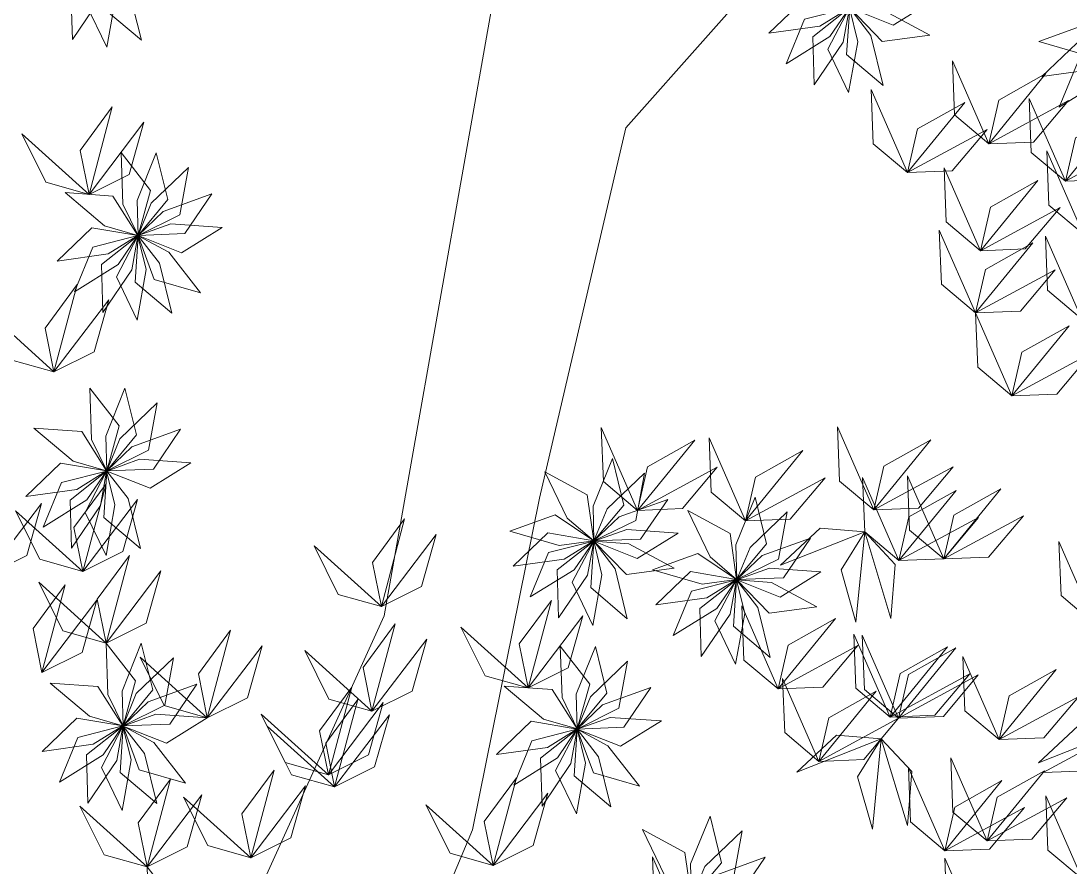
# Model space of a CAD drawing. Header units: inches. Extents: x -422522 to 22891, y -2973 to 414515.
# Drawn here: x 16806.9 to 16876.3, y 8102.2 to 8158.2 of the extents above; entities that cross this region are included whole.
import ezdxf

# ---------------------------------------------------------------- set-up
doc = ezdxf.new("R2010")
doc.units = ezdxf.units.IN
doc.header["$MEASUREMENT"] = 0
doc.layers.add('ARREDAMENTO', color=8, linetype='Continuous', lineweight=13)

msp = doc.modelspace()

# ---------------------------------------------------------------- linework, layer by layer
at = {"layer": 'ARREDAMENTO', "linetype": 'Continuous', "lineweight": 0}
for points in [[(16841.63355, 8179.46295), (16830.90405, 8118.8121), (16813.00082, 8079.41161), (16772.99815, 8086.35081), (16732.26942, 8114.56511), (16732.17089, 8140.35609), (16726.27685, 8164.1905)], [(16902.59146, 8088.13741), (16867.12926, 8088.0014), (16834.288, 8076.91412), (16827.81569, 8083.33713), (16836.76115, 8104.64932), (16841.19077, 8126.58896), (16846.90007, 8151.11265), (16857.81431, 8163.40541), (16870.04519, 8168.61059), (16894.53157, 8172.57321)]]:
    msp.add_lwpolyline(points, dxfattribs=at)
at = {"layer": 'ARREDAMENTO', "lineweight": 0}
for points in [[(16810.27305, 8156.95768), (16812.17887, 8159.7835), (16812.58733, 8162.0537), (16810.16992, 8160.13796), (16810.27305, 8156.95768)], [(16812.54874, 8156.45457), (16813.14044, 8159.81126), (16812.59021, 8162.05132), (16811.161, 8159.31795), (16812.54874, 8156.45457)], [(16814.83232, 8156.92057), (16814.00758, 8160.22771), (16812.5938, 8162.05032), (16812.39991, 8158.97195), (16814.83232, 8156.92057)], [(16856.37429, 8157.38719), (16859.75168, 8157.84613), (16861.71768, 8159.05258), (16858.67884, 8159.58122), (16856.37429, 8157.38719)], [(16867.30773, 8159.56574), (16863.90871, 8159.81903), (16861.73485, 8159.0477), (16864.59736, 8157.89879), (16867.30773, 8159.56574)], [(16857.51376, 8155.35408), (16860.4125, 8157.14706), (16861.71782, 8159.04885), (16858.72668, 8158.29579), (16857.51376, 8155.35408)], [(16859.38166, 8153.96022), (16861.30052, 8156.77721), (16861.71946, 8159.0455), (16859.29322, 8157.14094), (16859.38166, 8153.96022)], [(16861.65501, 8153.44661), (16862.2622, 8156.80052), (16861.72232, 8159.04311), (16860.2805, 8156.31636), (16861.65501, 8153.44661)], [(16863.94072, 8153.90205), (16863.13125, 8157.21297), (16861.72591, 8159.04208), (16861.51781, 8155.96464), (16863.94072, 8153.90205)], [(16867.03455, 8157.25116), (16864.03242, 8158.86505), (16861.73277, 8159.0446), (16863.8805, 8156.83073), (16867.03455, 8157.25116)], [(16874.24074, 8156.8351), (16877.51281, 8155.88065), (16879.79955, 8156.18316), (16877.23845, 8157.9021), (16874.24074, 8156.8351)], [(16874.45477, 8154.5143), (16877.83216, 8154.97325), (16879.79816, 8156.17969), (16876.75932, 8156.70834), (16874.45477, 8154.5143)], [(16875.59424, 8152.4812), (16878.49298, 8154.27418), (16879.79829, 8156.17596), (16876.80716, 8155.4229), (16875.59424, 8152.4812)], [(16870.93168, 8150.05422), (16868.66266, 8151.96196), (16868.52455, 8155.54787), (16870.93168, 8150.05422)], [(16870.93168, 8150.05422), (16871.59271, 8152.94402), (16874.71982, 8154.70444), (16870.93168, 8150.05422)], [(16865.55123, 8148.14726), (16863.28221, 8150.055), (16863.1441, 8153.64092), (16865.55123, 8148.14726)], [(16865.55123, 8148.14726), (16866.21226, 8151.03707), (16869.33937, 8152.79749), (16865.55123, 8148.14726)], [(16870.93168, 8150.05422), (16873.89394, 8150.16797), (16876.20364, 8152.91445), (16870.93168, 8150.05422)], [(16876.01476, 8147.56869), (16873.74574, 8149.47643), (16873.60763, 8153.06235), (16876.01476, 8147.56869)], [(16811.36862, 8146.70378), (16810.78369, 8149.60994), (16812.91109, 8152.49993), (16811.36862, 8146.70378)], [(16876.01476, 8147.56869), (16876.67579, 8150.45849), (16879.8029, 8152.21891), (16876.01476, 8147.56869)], [(16811.36862, 8146.70378), (16814.02244, 8148.02484), (16814.99943, 8151.47786), (16811.36862, 8146.70378)], [(16811.36862, 8146.70378), (16808.51607, 8147.51053), (16806.91652, 8150.7229), (16811.36862, 8146.70378)], [(16865.55123, 8148.14726), (16868.51349, 8148.26102), (16870.8232, 8151.0075), (16865.55123, 8148.14726)], [(16876.01476, 8147.56869), (16878.97702, 8147.68244), (16881.28673, 8150.42892), (16876.01476, 8147.56869)], [(16813.49216, 8149.46857), (16813.61129, 8146.06221), (16814.61523, 8143.9855), (16815.44491, 8146.95629), (16813.49216, 8149.46857)], [(16815.82272, 8149.44959), (16814.54607, 8146.28928), (16814.61853, 8143.98377), (16816.58481, 8146.36026), (16815.82272, 8149.44959)], [(16877.18882, 8144.08659), (16874.9198, 8145.99433), (16874.78169, 8149.58025), (16877.18882, 8144.08659)], [(16817.94409, 8148.48434), (16815.49239, 8146.11651), (16814.62085, 8143.98084), (16817.38374, 8145.35212), (16817.94409, 8148.48434)], [(16870.39142, 8142.97785), (16868.1224, 8144.88559), (16867.98429, 8148.47151), (16870.39142, 8142.97785)], [(16870.39142, 8142.97785), (16868.1224, 8144.88559), (16867.98429, 8148.47151), (16870.39142, 8142.97785)], [(16870.39142, 8142.97785), (16871.05245, 8145.86765), (16874.17956, 8147.62807), (16870.39142, 8142.97785)], [(16870.39142, 8142.97785), (16871.05245, 8145.86765), (16874.17956, 8147.62807), (16870.39142, 8142.97785)], [(16809.78181, 8146.81872), (16812.39294, 8144.62795), (16814.608, 8143.98443), (16812.95544, 8146.58885), (16809.78181, 8146.81872)], [(16819.48944, 8146.73969), (16816.28662, 8145.57377), (16814.62178, 8143.97723), (16817.70355, 8144.10618), (16819.48944, 8146.73969)], [(16870.39142, 8142.97785), (16873.35368, 8143.09161), (16875.66339, 8145.83808), (16870.39142, 8142.97785)], [(16870.39142, 8142.97785), (16873.35368, 8143.09161), (16875.66339, 8145.83808), (16870.39142, 8142.97785)], [(16809.26832, 8142.2883), (16812.64356, 8142.76284), (16814.60396, 8143.97835), (16811.56272, 8144.49296), (16809.26832, 8142.2883)], [(16820.19158, 8144.51733), (16816.79144, 8144.75491), (16814.62116, 8143.97355), (16817.48895, 8142.83788), (16820.19158, 8144.51733)], [(16870.06396, 8138.85269), (16867.79494, 8140.76043), (16867.65683, 8144.34635), (16870.06396, 8138.85269)], [(16810.41718, 8140.26048), (16813.3076, 8142.06683), (16814.60412, 8143.97462), (16811.6165, 8143.20775), (16810.41718, 8140.26048)], [(16812.29149, 8138.87526), (16814.19732, 8141.70108), (16814.60578, 8143.97128), (16812.18836, 8142.05553), (16812.29149, 8138.87526)], [(16814.56719, 8138.37215), (16815.15888, 8141.72883), (16814.60865, 8143.9689), (16813.17944, 8141.23553), (16814.56719, 8138.37215)], [(16816.85077, 8138.83814), (16816.02602, 8142.14529), (16814.61225, 8143.9679), (16814.41836, 8140.88952), (16816.85077, 8138.83814)], [(16818.74739, 8140.19267), (16816.64881, 8142.87844), (16814.61594, 8143.96844), (16815.6909, 8141.07735), (16818.74739, 8140.19267)], [(16877.09361, 8138.44578), (16874.82459, 8140.35352), (16874.68648, 8143.93944), (16877.09361, 8138.44578)], [(16870.06396, 8138.85269), (16870.72499, 8141.74249), (16873.8521, 8143.50292), (16870.06396, 8138.85269)], [(16870.06396, 8138.85269), (16873.02622, 8138.96645), (16875.33593, 8141.71293), (16870.06396, 8138.85269)], [(16809.05041, 8134.95089), (16808.46547, 8137.85705), (16810.59288, 8140.74704), (16809.05041, 8134.95089)], [(16809.05041, 8134.95089), (16811.70423, 8136.27194), (16812.68122, 8139.72496), (16809.05041, 8134.95089)], [(16809.05041, 8134.95089), (16806.19786, 8135.75764), (16804.59831, 8138.97001), (16809.05041, 8134.95089)], [(16872.47109, 8133.35904), (16870.20207, 8135.26677), (16870.06396, 8138.85269), (16872.47109, 8133.35904)], [(16872.47109, 8133.35904), (16873.13212, 8136.24884), (16876.25923, 8138.00926), (16872.47109, 8133.35904)], [(16872.47109, 8133.35904), (16875.43335, 8133.47279), (16877.74306, 8136.21927), (16872.47109, 8133.35904)], [(16811.41936, 8133.8851), (16811.53849, 8130.47875), (16812.54243, 8128.40203), (16813.37211, 8131.37282), (16811.41936, 8133.8851)], [(16813.74993, 8133.86613), (16812.47327, 8130.70581), (16812.54574, 8128.4003), (16814.51202, 8130.77679), (16813.74993, 8133.86613)], [(16815.87129, 8132.90087), (16813.41959, 8130.53304), (16812.54806, 8128.39737), (16815.31095, 8129.76865), (16815.87129, 8132.90087)], [(16807.70901, 8131.23525), (16810.32014, 8129.04449), (16812.53521, 8128.40096), (16810.88265, 8131.00538), (16807.70901, 8131.23525)], [(16817.41665, 8131.15622), (16814.21383, 8129.9903), (16812.54898, 8128.39376), (16815.63076, 8128.52271), (16817.41665, 8131.15622)], [(16847.6896, 8125.78741), (16845.42058, 8127.69515), (16845.28247, 8131.28107), (16847.6896, 8125.78741)], [(16863.31648, 8125.81648), (16861.04746, 8127.72422), (16860.90935, 8131.31014), (16863.31648, 8125.81648)], [(16847.6896, 8125.78741), (16848.35063, 8128.67721), (16851.47773, 8130.43763), (16847.6896, 8125.78741)], [(16854.8345, 8125.08997), (16852.56548, 8126.9977), (16852.42736, 8130.58362), (16854.8345, 8125.08997)], [(16863.31648, 8125.81648), (16863.97751, 8128.70628), (16867.10462, 8130.46671), (16863.31648, 8125.81648)], [(16854.8345, 8125.08997), (16855.49552, 8127.97977), (16858.62263, 8129.74019), (16854.8345, 8125.08997)], [(16818.11879, 8128.93386), (16814.71864, 8129.17144), (16812.54836, 8128.39008), (16815.41615, 8127.25441), (16818.11879, 8128.93386)], [(16846.02561, 8129.22831), (16844.73437, 8126.07393), (16844.79619, 8123.7681), (16846.77342, 8126.13549), (16846.02561, 8129.22831)], [(16807.19553, 8126.70483), (16810.57077, 8127.17937), (16812.53117, 8128.39488), (16809.48993, 8128.90949), (16807.19553, 8126.70483)], [(16808.34438, 8124.67701), (16811.2348, 8126.48336), (16812.53132, 8128.39115), (16809.5437, 8127.62428), (16808.34438, 8124.67701)], [(16810.2187, 8123.29179), (16812.12452, 8126.11761), (16812.53298, 8128.38781), (16810.11557, 8126.47206), (16810.2187, 8123.29179)], [(16812.49439, 8122.78868), (16813.08609, 8126.14536), (16812.53586, 8128.38543), (16811.10665, 8125.65206), (16812.49439, 8122.78868)], [(16814.77797, 8123.25467), (16813.95323, 8126.56182), (16812.53945, 8128.38443), (16812.34556, 8125.30605), (16814.77797, 8123.25467)], [(16841.55409, 8128.33733), (16843.03424, 8125.26706), (16844.78916, 8123.7701), (16844.35289, 8126.82356), (16841.55409, 8128.33733)], [(16847.6896, 8125.78741), (16850.65185, 8125.90117), (16852.96156, 8128.64764), (16847.6896, 8125.78741)], [(16863.31648, 8125.81648), (16866.27874, 8125.93024), (16868.58845, 8128.67671), (16863.31648, 8125.81648)], [(16848.14249, 8128.25326), (16845.67988, 8125.89679), (16844.79849, 8123.76517), (16847.56769, 8125.12366), (16848.14249, 8128.25326)], [(16854.8345, 8125.08997), (16857.79675, 8125.20372), (16860.10646, 8127.9502), (16854.8345, 8125.08997)], [(16864.98928, 8122.45867), (16862.72026, 8124.36641), (16862.58215, 8127.95233), (16864.98928, 8122.45867)], [(16867.95154, 8122.57243), (16865.68252, 8124.48017), (16865.54441, 8128.06608), (16867.95154, 8122.57243)], [(16810.95461, 8121.74012), (16810.36968, 8124.64628), (16812.49708, 8127.53627), (16810.95461, 8121.74012)], [(16864.98928, 8122.45867), (16865.65031, 8125.34847), (16868.77741, 8127.10889), (16864.98928, 8122.45867)], [(16867.95154, 8122.57243), (16868.61256, 8125.46223), (16871.73967, 8127.22265), (16867.95154, 8122.57243)], [(16804.58846, 8121.47391), (16807.24228, 8122.79496), (16808.21927, 8126.24798), (16804.58846, 8121.47391)], [(16810.95461, 8121.74012), (16813.60843, 8123.06117), (16814.58542, 8126.51419), (16810.95461, 8121.74012)], [(16849.67977, 8126.5015), (16846.4716, 8125.35038), (16844.7994, 8123.76155), (16847.88174, 8123.87626), (16849.67977, 8126.5015)], [(16855.48012, 8126.66716), (16854.18887, 8123.51277), (16854.25069, 8121.20695), (16856.22793, 8123.57433), (16855.48012, 8126.66716)], [(16810.95461, 8121.74012), (16808.10206, 8122.54687), (16806.50251, 8125.75924), (16810.95461, 8121.74012)], [(16851.00859, 8125.77618), (16852.48874, 8122.7059), (16854.24367, 8121.20895), (16853.80739, 8124.26241), (16851.00859, 8125.77618)], [(16857.597, 8125.69211), (16855.13439, 8123.33563), (16854.253, 8121.20401), (16857.02219, 8122.56251), (16857.597, 8125.69211)], [(16830.72086, 8119.42111), (16830.13592, 8122.32727), (16832.26332, 8125.21726), (16830.72086, 8119.42111)], [(16839.22418, 8124.41816), (16842.49625, 8123.46371), (16844.78298, 8123.76622), (16842.22189, 8125.48516), (16839.22418, 8124.41816)], [(16864.98928, 8122.45867), (16867.95154, 8122.57243), (16870.26124, 8125.3189), (16864.98928, 8122.45867)], [(16867.95154, 8122.57243), (16870.91379, 8122.68618), (16873.2235, 8125.43266), (16867.95154, 8122.57243)], [(16830.72086, 8119.42111), (16833.37467, 8120.74216), (16834.35167, 8124.19518), (16830.72086, 8119.42111)], [(16839.4382, 8122.09736), (16842.8156, 8122.5563), (16844.78159, 8123.76275), (16841.74276, 8124.2914), (16839.4382, 8122.09736)], [(16850.37164, 8124.27592), (16846.97263, 8124.5292), (16844.79876, 8123.75787), (16847.66128, 8122.60897), (16850.37164, 8124.27592)], [(16862.72026, 8124.36641), (16859.76556, 8124.60649), (16857.145, 8122.15483), (16862.72026, 8124.36641)], [(16862.72026, 8124.36641), (16861.15738, 8121.84742), (16862.14176, 8118.39649), (16862.72026, 8124.36641)], [(16862.72026, 8124.36641), (16864.74576, 8122.20186), (16864.45554, 8118.62504), (16862.72026, 8124.36641)], [(16840.57768, 8120.06426), (16843.47641, 8121.85724), (16844.78173, 8123.75902), (16841.7906, 8123.00596), (16840.57768, 8120.06426)], [(16842.44558, 8118.6704), (16844.36443, 8121.48738), (16844.78337, 8123.75567), (16842.35714, 8121.85111), (16842.44558, 8118.6704)], [(16844.71892, 8118.15678), (16845.32611, 8121.5107), (16844.78624, 8123.75328), (16843.34442, 8121.02654), (16844.71892, 8118.15678)], [(16847.00463, 8118.61222), (16846.19517, 8121.92314), (16844.78983, 8123.75226), (16844.58172, 8120.67482), (16847.00463, 8118.61222)], [(16850.09847, 8121.96134), (16847.09634, 8123.57523), (16844.79668, 8123.75477), (16846.94442, 8121.54091), (16850.09847, 8121.96134)], [(16859.13428, 8123.94035), (16855.92611, 8122.78923), (16854.25391, 8121.2004), (16857.33625, 8121.31511), (16859.13428, 8123.94035)], [(16877.98841, 8118.23278), (16875.71939, 8120.14052), (16875.58128, 8123.72644), (16877.98841, 8118.23278)], [(16812.4989, 8117.00688), (16811.91397, 8119.91304), (16814.04137, 8122.80303), (16812.4989, 8117.00688)], [(16830.72086, 8119.42111), (16827.8683, 8120.22786), (16826.26875, 8123.44023), (16830.72086, 8119.42111)], [(16848.67868, 8121.857), (16851.95076, 8120.90256), (16854.23749, 8121.20506), (16851.6764, 8122.92401), (16848.67868, 8121.857)], [(16812.4989, 8117.00688), (16815.15272, 8118.32793), (16816.12971, 8121.78096), (16812.4989, 8117.00688)], [(16848.89271, 8119.53621), (16852.2701, 8119.99515), (16854.2361, 8121.2016), (16851.19726, 8121.73025), (16848.89271, 8119.53621)], [(16859.82615, 8121.71476), (16856.42713, 8121.96805), (16854.25327, 8121.19672), (16857.11578, 8120.04782), (16859.82615, 8121.71476)], [(16808.25091, 8115.06324), (16807.66598, 8117.9694), (16809.79338, 8120.85939), (16808.25091, 8115.06324)], [(16812.4989, 8117.00688), (16809.64635, 8117.81363), (16808.0468, 8121.026), (16812.4989, 8117.00688)], [(16850.03218, 8117.50311), (16852.93092, 8119.29608), (16854.23624, 8121.19787), (16851.2451, 8120.44481), (16850.03218, 8117.50311)], [(16851.90008, 8116.10924), (16853.81894, 8118.92623), (16854.23788, 8121.19452), (16851.81164, 8119.28996), (16851.90008, 8116.10924)], [(16854.17343, 8115.59563), (16854.78062, 8118.94954), (16854.24074, 8121.19213), (16852.79892, 8118.46539), (16854.17343, 8115.59563)], [(16856.45914, 8116.05107), (16855.64967, 8119.36199), (16854.24433, 8121.19111), (16854.03623, 8118.11366), (16856.45914, 8116.05107)], [(16859.55297, 8119.40018), (16856.55084, 8121.01407), (16854.25119, 8121.19362), (16856.39892, 8118.97976), (16859.55297, 8119.40018)], [(16808.25091, 8115.06324), (16810.90473, 8116.38429), (16811.88172, 8119.83731), (16808.25091, 8115.06324)], [(16840.43888, 8114.03501), (16839.85394, 8116.94117), (16841.98135, 8119.83116), (16840.43888, 8114.03501)], [(16856.99219, 8113.97144), (16854.72317, 8115.87918), (16854.58506, 8119.46509), (16856.99219, 8113.97144)], [(16840.43888, 8114.03501), (16843.0927, 8115.35606), (16844.06969, 8118.80908), (16840.43888, 8114.03501)], [(16856.99219, 8113.97144), (16857.65322, 8116.86124), (16860.78033, 8118.62166), (16856.99219, 8113.97144)], [(16830.10257, 8112.48731), (16829.51763, 8115.39347), (16831.64503, 8118.28346), (16830.10257, 8112.48731)], [(16840.43888, 8114.03501), (16837.58633, 8114.84176), (16835.98678, 8118.05413), (16840.43888, 8114.03501)], [(16819.19833, 8112.05564), (16818.61339, 8114.9618), (16820.74079, 8117.85179), (16819.19833, 8112.05564)], [(16830.10257, 8112.48731), (16832.75639, 8113.80836), (16833.73338, 8117.26138), (16830.10257, 8112.48731)], [(16864.40779, 8112.10835), (16862.13877, 8114.01609), (16862.00066, 8117.60201), (16864.40779, 8112.10835)], [(16864.96643, 8112.03152), (16862.69741, 8113.93925), (16862.5593, 8117.52517), (16864.96643, 8112.03152)], [(16812.4989, 8117.00688), (16812.61803, 8113.60053), (16813.62197, 8111.52381), (16814.45166, 8114.4946), (16812.4989, 8117.00688)], [(16814.82947, 8116.98791), (16813.55281, 8113.8276), (16813.62528, 8111.52208), (16815.59156, 8113.89857), (16814.82947, 8116.98791)], [(16819.19833, 8112.05564), (16821.85214, 8113.37669), (16822.82914, 8116.82972), (16819.19833, 8112.05564)], [(16830.10257, 8112.48731), (16827.25001, 8113.29406), (16825.65046, 8116.50643), (16830.10257, 8112.48731)], [(16842.56241, 8116.79979), (16842.68154, 8113.39344), (16843.68548, 8111.31672), (16844.51516, 8114.28751), (16842.56241, 8116.79979)], [(16844.89298, 8116.78082), (16843.61632, 8113.62051), (16843.68879, 8111.31499), (16845.65507, 8113.69148), (16844.89298, 8116.78082)], [(16856.99219, 8113.97144), (16859.95445, 8114.08519), (16862.26416, 8116.83167), (16856.99219, 8113.97144)], [(16864.40779, 8112.10835), (16865.06882, 8114.99815), (16868.19593, 8116.75857), (16864.40779, 8112.10835)], [(16864.96643, 8112.03152), (16865.62746, 8114.92132), (16868.75456, 8116.68174), (16864.96643, 8112.03152)], [(16816.95083, 8116.02265), (16814.49913, 8113.65482), (16813.6276, 8111.51916), (16816.39049, 8112.89043), (16816.95083, 8116.02265)], [(16819.19833, 8112.05564), (16816.34577, 8112.86239), (16814.74622, 8116.07476), (16819.19833, 8112.05564)], [(16847.01434, 8115.81556), (16844.56264, 8113.44773), (16843.69111, 8111.31207), (16846.454, 8112.68334), (16847.01434, 8115.81556)], [(16871.6156, 8110.6107), (16869.34658, 8112.51844), (16869.20847, 8116.10436), (16871.6156, 8110.6107)], [(16871.6156, 8110.6107), (16872.27663, 8113.5005), (16875.40374, 8115.26092), (16871.6156, 8110.6107)], [(16859.69446, 8109.17128), (16857.42544, 8111.07902), (16857.28733, 8114.66494), (16859.69446, 8109.17128)], [(16864.40779, 8112.10835), (16867.37005, 8112.2221), (16869.67976, 8114.96858), (16864.40779, 8112.10835)], [(16864.96643, 8112.03152), (16867.92868, 8112.14527), (16870.23839, 8114.89175), (16864.96643, 8112.03152)], [(16808.78856, 8114.35703), (16811.39968, 8112.16627), (16813.61475, 8111.52275), (16811.96219, 8114.12717), (16808.78856, 8114.35703)], [(16818.49619, 8114.27801), (16815.29337, 8113.11209), (16813.62853, 8111.51554), (16816.7103, 8111.64449), (16818.49619, 8114.27801)], [(16827.21713, 8108.28515), (16826.63219, 8111.19131), (16828.75959, 8114.0813), (16827.21713, 8108.28515)], [(16838.85207, 8114.14994), (16841.46319, 8111.95918), (16843.67826, 8111.31565), (16842.0257, 8113.92008), (16838.85207, 8114.14994)], [(16848.5597, 8114.07092), (16845.35688, 8112.905), (16843.69204, 8111.30845), (16846.77381, 8111.4374), (16848.5597, 8114.07092)], [(16859.69446, 8109.17128), (16860.35549, 8112.06108), (16863.4826, 8113.82151), (16859.69446, 8109.17128)], [(16827.62319, 8107.48072), (16827.03825, 8110.38688), (16829.16565, 8113.27687), (16827.62319, 8107.48072)], [(16827.21713, 8108.28515), (16829.87094, 8109.6062), (16830.84794, 8113.05922), (16827.21713, 8108.28515)], [(16871.6156, 8110.6107), (16874.57786, 8110.72445), (16876.88757, 8113.47093), (16871.6156, 8110.6107)], [(16808.27507, 8109.82661), (16811.65031, 8110.30115), (16813.61071, 8111.51666), (16810.56947, 8112.03127), (16808.27507, 8109.82661)], [(16819.19833, 8112.05564), (16815.79818, 8112.29323), (16813.6279, 8111.51186), (16816.49569, 8110.37619), (16819.19833, 8112.05564)], [(16827.21713, 8108.28515), (16824.36457, 8109.09189), (16822.76502, 8112.30426), (16827.21713, 8108.28515)], [(16827.62319, 8107.48072), (16830.277, 8108.80177), (16831.25399, 8112.2548), (16827.62319, 8107.48072)], [(16838.33858, 8109.61952), (16841.71382, 8110.09406), (16843.67422, 8111.30957), (16840.63298, 8111.82418), (16838.33858, 8109.61952)], [(16849.26184, 8111.84855), (16845.86169, 8112.08613), (16843.69141, 8111.30477), (16846.5592, 8110.1691), (16849.26184, 8111.84855)], [(16859.69446, 8109.17128), (16862.65672, 8109.28504), (16864.96643, 8112.03152), (16859.69446, 8109.17128)], [(16809.42392, 8107.7988), (16812.31435, 8109.60514), (16813.61087, 8111.51294), (16810.62325, 8110.74607), (16809.42392, 8107.7988)], [(16811.29824, 8106.41357), (16813.20406, 8109.23939), (16813.61253, 8111.50959), (16811.19511, 8109.59385), (16811.29824, 8106.41357)], [(16813.57393, 8105.91046), (16814.16563, 8109.26715), (16813.6154, 8111.50721), (16812.18619, 8108.77384), (16813.57393, 8105.91046)], [(16815.85752, 8106.37646), (16815.03277, 8109.68361), (16813.61899, 8111.50621), (16813.42511, 8108.42784), (16815.85752, 8106.37646)], [(16817.75414, 8107.73098), (16815.65555, 8110.41676), (16813.62269, 8111.50676), (16814.69765, 8108.61566), (16817.75414, 8107.73098)], [(16827.62319, 8107.48072), (16824.77063, 8108.28747), (16823.17108, 8111.49984), (16827.62319, 8107.48072)], [(16839.48743, 8107.5917), (16842.37785, 8109.39805), (16843.67438, 8111.30585), (16840.68675, 8110.53898), (16839.48743, 8107.5917)], [(16841.36175, 8106.20648), (16843.26757, 8109.0323), (16843.67603, 8111.3025), (16841.25862, 8109.38676), (16841.36175, 8106.20648)], [(16843.63744, 8105.70337), (16844.22914, 8109.06006), (16843.67891, 8111.30012), (16842.2497, 8108.56675), (16843.63744, 8105.70337)], [(16845.92103, 8106.16937), (16845.09628, 8109.47651), (16843.6825, 8111.29912), (16843.48862, 8108.22075), (16845.92103, 8106.16937)], [(16847.81765, 8107.52389), (16845.71906, 8110.20967), (16843.6862, 8111.29966), (16844.76116, 8108.40857), (16847.81765, 8107.52389)], [(16879.79932, 8111.28905), (16876.84462, 8111.52912), (16874.22407, 8109.07747), (16879.79932, 8111.28905)], [(16874.52736, 8108.42882), (16877.48961, 8108.54257), (16879.79932, 8111.28905), (16874.52736, 8108.42882)], [(16863.81157, 8110.65828), (16860.85687, 8110.89835), (16858.23632, 8108.4467), (16863.81157, 8110.65828)], [(16863.81157, 8110.65828), (16862.24869, 8108.13929), (16863.23308, 8104.68836), (16863.81157, 8110.65828)], [(16863.81157, 8110.65828), (16865.83707, 8108.49373), (16865.54686, 8104.91691), (16863.81157, 8110.65828)], [(16870.82842, 8103.90146), (16868.5594, 8105.8092), (16868.42129, 8109.39512), (16870.82842, 8103.90146)], [(16822.07993, 8102.78478), (16821.49499, 8105.69094), (16823.62239, 8108.58093), (16822.07993, 8102.78478)], [(16868.01729, 8103.2533), (16865.74827, 8105.16104), (16865.61016, 8108.74696), (16868.01729, 8103.2533)], [(16870.82842, 8103.90146), (16871.48945, 8106.79126), (16874.61655, 8108.55168), (16870.82842, 8103.90146)], [(16815.21522, 8102.18727), (16814.63029, 8105.09342), (16816.75769, 8107.98342), (16815.21522, 8102.18727)], [(16822.07993, 8102.78478), (16824.73374, 8104.10583), (16825.71073, 8107.55885), (16822.07993, 8102.78478)], [(16838.12067, 8102.28211), (16837.53573, 8105.18827), (16839.66313, 8108.07826), (16838.12067, 8102.28211)], [(16868.01729, 8103.2533), (16868.67832, 8106.1431), (16871.80542, 8107.90352), (16868.01729, 8103.2533)], [(16815.21522, 8102.18727), (16817.86904, 8103.50832), (16818.84603, 8106.96134), (16815.21522, 8102.18727)], [(16822.07993, 8102.78478), (16819.22737, 8103.59153), (16817.62782, 8106.8039), (16822.07993, 8102.78478)], [(16838.12067, 8102.28211), (16840.77448, 8103.60316), (16841.75148, 8107.05619), (16838.12067, 8102.28211)], [(16877.12314, 8101.39283), (16874.85412, 8103.30057), (16874.71601, 8106.88649), (16877.12314, 8101.39283)], [(16815.21522, 8102.18727), (16812.36267, 8102.99401), (16810.76312, 8106.20638), (16815.21522, 8102.18727)], [(16838.12067, 8102.28211), (16835.26811, 8103.08886), (16833.66856, 8106.30123), (16838.12067, 8102.28211)], [(16868.01729, 8103.2533), (16870.97955, 8103.36706), (16873.28925, 8106.11353), (16868.01729, 8103.2533)], [(16870.82842, 8103.90146), (16873.79068, 8104.01522), (16876.10038, 8106.76169), (16870.82842, 8103.90146)], [(16852.48231, 8105.54832), (16851.19107, 8102.39394), (16851.25289, 8100.08811), (16853.23012, 8102.4555), (16852.48231, 8105.54832)], [(16848.01078, 8104.65734), (16849.49094, 8101.58707), (16851.24586, 8100.09011), (16850.80959, 8103.14357), (16848.01078, 8104.65734)], [(16854.59919, 8104.57327), (16852.13658, 8102.2168), (16851.25519, 8100.08518), (16854.02439, 8101.44368), (16854.59919, 8104.57327)], [(16851.08459, 8097.36174), (16848.81557, 8099.26948), (16848.67746, 8102.8554), (16851.08459, 8097.36174)], [(16856.13647, 8102.82151), (16852.9283, 8101.6704), (16851.2561, 8100.08156), (16854.33844, 8100.19627), (16856.13647, 8102.82151)], [(16870.4321, 8097.27707), (16868.16308, 8099.18481), (16868.02497, 8102.77073), (16870.4321, 8097.27707)], [(16815.21522, 8102.18727), (16815.33435, 8098.78091), (16816.33829, 8096.7042), (16817.16797, 8099.67499), (16815.21522, 8102.18727)]]:
    msp.add_lwpolyline(points, dxfattribs=at)

doc.saveas('drawing.dxf')
